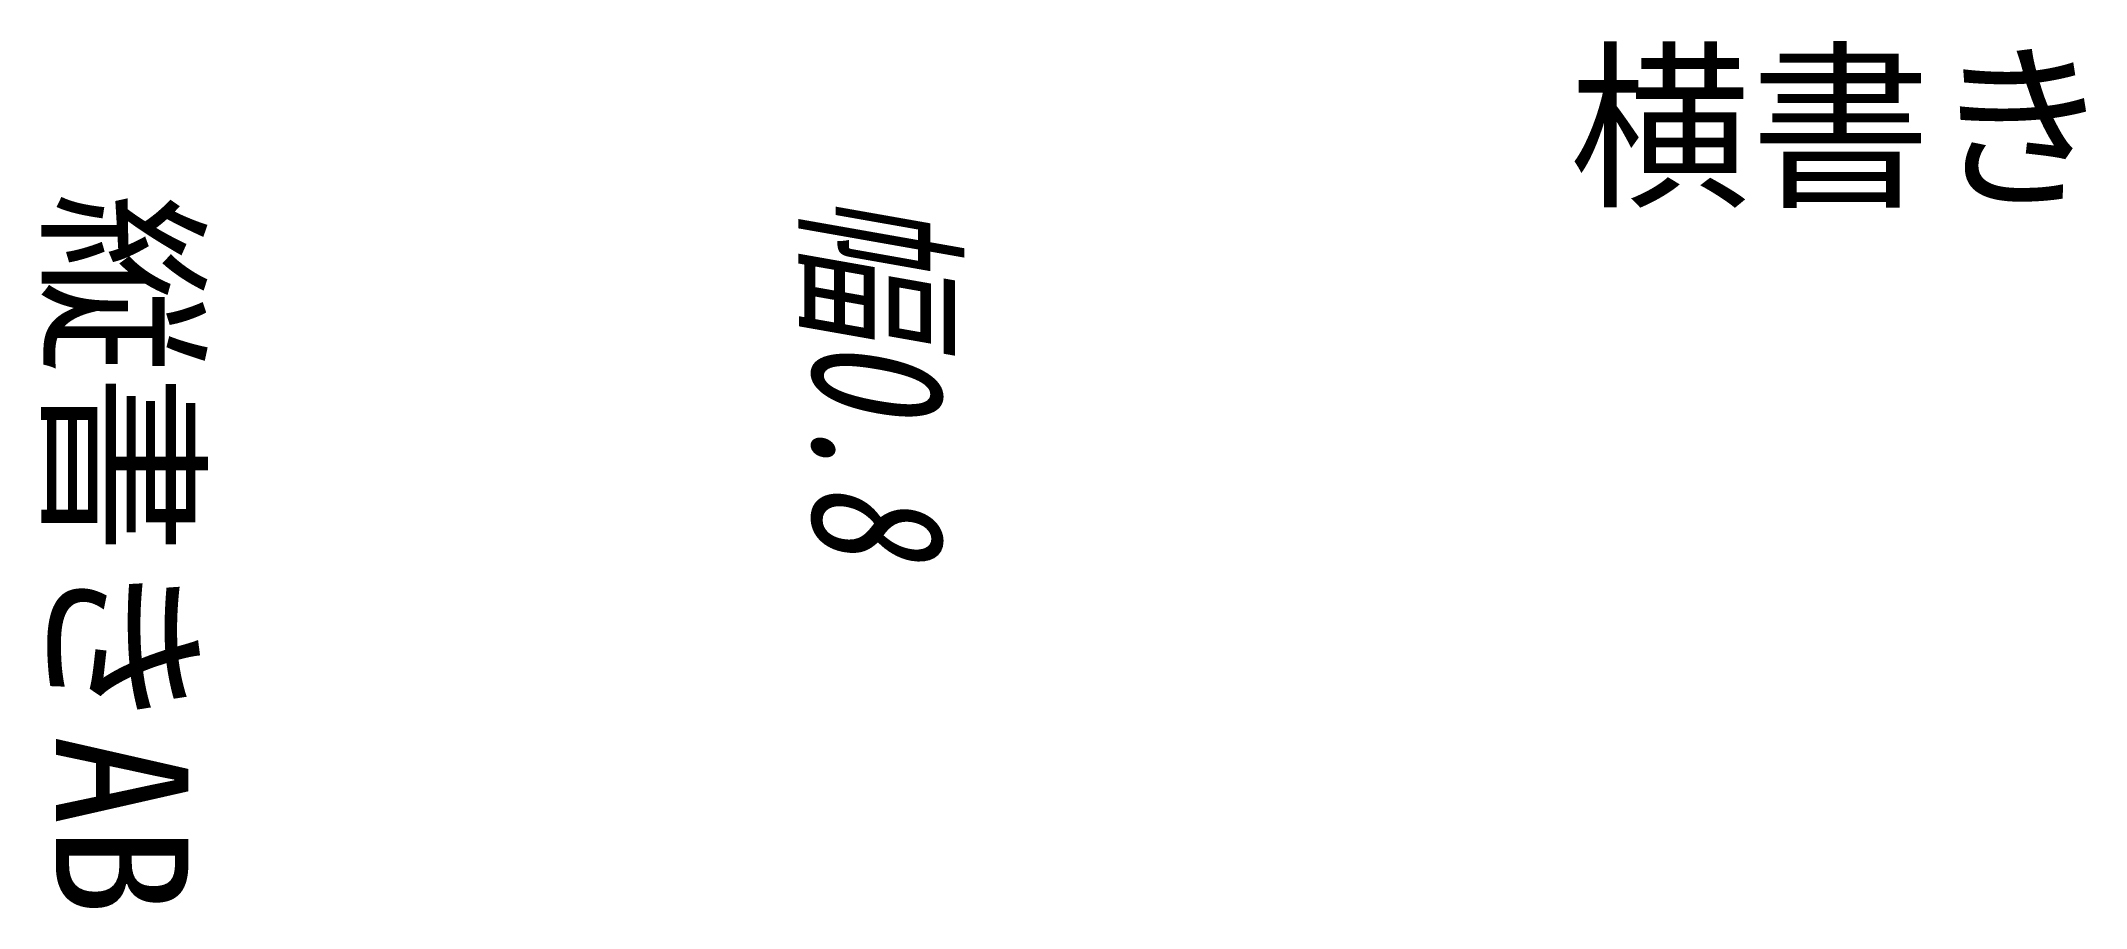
# Model space of a CAD drawing. Header units: millimetres. Extents: x 9.6 to 63.6, y 31.1 to 54.
import ezdxf

# ---------------------------------------------------------------- set-up
doc = ezdxf.new("R2010")
doc.units = ezdxf.units.MM
doc.styles.add('横書き', font='msgothic.ttc')
doc.styles.add('縦書き', font='msmincho.ttc')

msp = doc.modelspace()

# ---------------------------------------------------------------- texts
at = {"style": '横書き'}
msp.add_text('横書き', height=3.5, dxfattribs=at).set_placement((50, 50))
at = {"style": '縦書き'}
msp.add_text('縦書きAB', height=3.5, rotation=270, dxfattribs=at).set_placement((10, 50))
at = {"style": '縦書き', "oblique": 10, "width": 0.8}
msp.add_text('幅0.8', height=3.5, rotation=270, dxfattribs=at).set_placement((30, 50))

doc.saveas('drawing.dxf')
